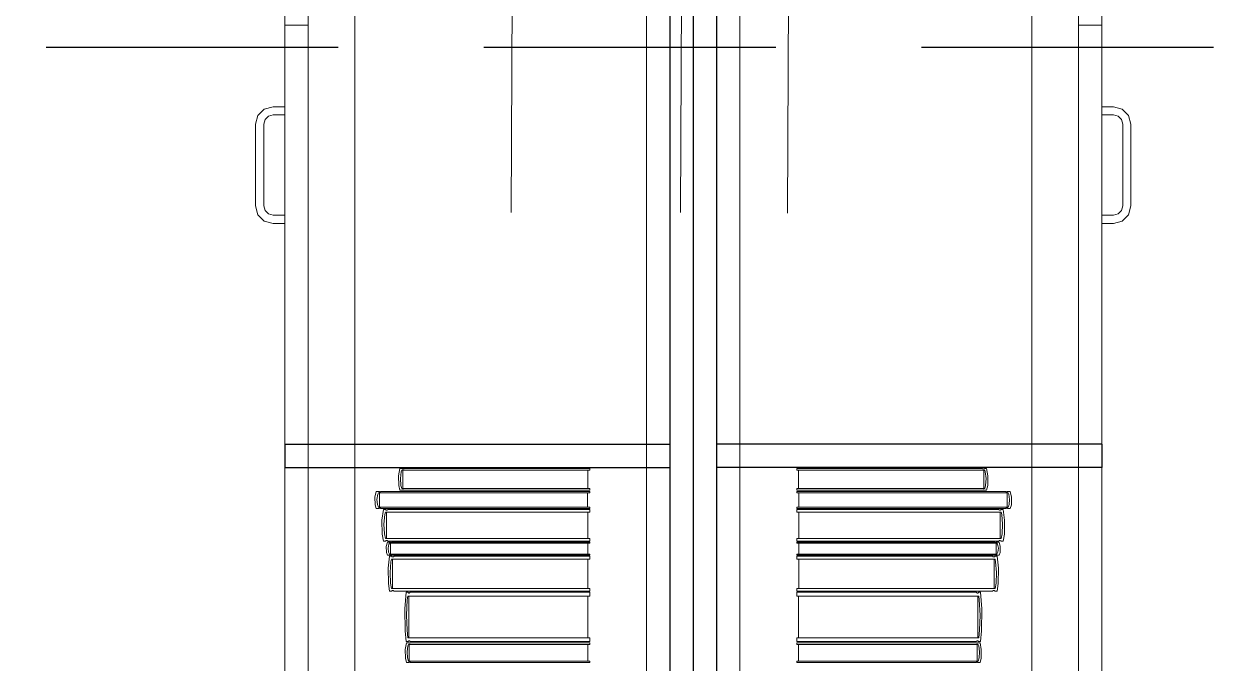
# Model space of a CAD drawing. Header units: inches. Extents: x -19 to 5698, y -728 to 92.
# Drawn here: x 210.934 to 211.956, y 38.798 to 39.345 of the extents above; entities that cross this region are included whole.
import ezdxf

# ---------------------------------------------------------------- set-up
doc = ezdxf.new("R2010")
doc.units = ezdxf.units.IN
doc.header["$MEASUREMENT"] = 0
doc.set_wipeout_variables(frame=1)
for name, pattern in [('HIDDEN', [0.375, 0.25, -0.125]), ('RAYITAS', [0.375, 0.25, -0.125]), ('Wipeout_Contour', [1, 0, -1])]:
    doc.linetypes.add(name, pattern=pattern)
for name, color, linetype, lineweight in [('00 conduct tomacorr', 120, 'HIDDEN', 30), ('T-TECHO-E', 150, 'Continuous', 20), ('TOMACORRIENTE', 22, 'RAYITAS', 9)]:
    doc.layers.add(name, color=color, linetype=linetype, lineweight=lineweight)
doc.layers.add('Interior - Mobiliario', color=7, linetype='Continuous')

# ---------------------------------------------------------------- blocks, each defined once
blk = doc.blocks.new('a')
at = {"layer": 'TOMACORRIENTE', "ltscale": 0.05}
h = blk.add_hatch(color=4, dxfattribs=at)
edge = h.paths.add_edge_path()
edge.add_arc((0, 0.0752), 0.02106, 0, 360)
at = {"layer": 'TOMACORRIENTE', "color": 4}
for p, q in [((-0.14553, 0.09625), (-0.0515, 0.09625)), ((-0.09851, 0.09625), (-0.09851, -0.09657)), ((0, 0.09625), (0, -0.09625)), ((0.06232, -0.09625), (0.06232, 0.09625))]:
    blk.add_line(p, q, dxfattribs=at)
blk.add_circle((0, 0.0752), 0.02106, dxfattribs=at)
blk = doc.blocks.new('CABLE 3FACE')
at = {"layer": 'T-TECHO-E', "rotation": 59.94170052614085}
blk.add_blockref('a', (0, 0), dxfattribs=at)

msp = doc.modelspace()

# ---------------------------------------------------------------- linework, layer by layer
at = {"layer": 'Interior - Mobiliario', "color": 175, "linetype": 'Continuous', "lineweight": 13}
for p, q in [((211.1778, 38.2455), (211.1778, 39.7055)), ((211.4878, 39.7055), (211.4878, 38.2455)), ((211.5278, 39.7055), (211.5278, 38.2455)), ((211.8378, 38.2455), (211.8378, 39.7055)), ((211.1578, 39.3445), (211.1778, 39.3445)), ((211.8578, 39.3445), (211.8378, 39.3445)), ((211.1403, 39.2725), (211.1348, 39.267)), ((211.1478, 39.2745), (211.1403, 39.2725)), ((211.1578, 39.2745), (211.1478, 39.2745)), ((211.1578, 39.2675), (211.1578, 39.2745)), ((211.8578, 39.2745), (211.8678, 39.2745)), ((211.8578, 39.2675), (211.8578, 39.2745)), ((211.8678, 39.2745), (211.8753, 39.2725)), ((211.8753, 39.2725), (211.8808, 39.267)), ((211.1348, 39.267), (211.1328, 39.2595)), ((211.1328, 39.2595), (211.1328, 39.1895)), ((211.1398, 39.2595), (211.1409, 39.2635)), ((211.1398, 39.1895), (211.1398, 39.2595)), ((211.1409, 39.2635), (211.1438, 39.2664)), ((211.1438, 39.2664), (211.1478, 39.2675)), ((211.1478, 39.2675), (211.1578, 39.2675)), ((211.8678, 39.2675), (211.8578, 39.2675)), ((211.8718, 39.2664), (211.8678, 39.2675)), ((211.8748, 39.2635), (211.8718, 39.2664)), ((211.8758, 39.2595), (211.8748, 39.2635)), ((211.8758, 39.1895), (211.8758, 39.2595)), ((211.8808, 39.267), (211.8828, 39.2595)), ((211.8828, 39.2595), (211.8828, 39.1895)), ((211.1328, 39.1895), (211.1348, 39.182)), ((211.1409, 39.1855), (211.1398, 39.1895)), ((211.8748, 39.1855), (211.8758, 39.1895)), ((211.8828, 39.1895), (211.8808, 39.182)), ((211.1348, 39.182), (211.1403, 39.1765)), ((211.1438, 39.1826), (211.1409, 39.1855)), ((211.1478, 39.1815), (211.1438, 39.1826)), ((211.1578, 39.1815), (211.1478, 39.1815)), ((211.1578, 39.1745), (211.1578, 39.1815)), ((211.8578, 39.1815), (211.8678, 39.1815)), ((211.8578, 39.1745), (211.8578, 39.1815)), ((211.8678, 39.1815), (211.8718, 39.1826)), ((211.8718, 39.1826), (211.8748, 39.1855)), ((211.8808, 39.182), (211.8753, 39.1765)), ((211.1403, 39.1765), (211.1478, 39.1745)), ((211.1478, 39.1745), (211.1578, 39.1745)), ((211.8678, 39.1745), (211.8578, 39.1745)), ((211.8753, 39.1765), (211.8678, 39.1745)), ((211.2556, 38.9499), (211.2554, 38.9583)), ((211.257, 38.9559), (211.2574, 38.9501)), ((211.7587, 38.9559), (211.7583, 38.9501)), ((211.7601, 38.9499), (211.7603, 38.9583)), ((211.235, 38.94), (211.2362, 38.9449)), ((211.2362, 38.9449), (211.2382, 38.9449)), ((211.2375, 38.9426), (211.2368, 38.9381)), ((211.2381, 38.9437), (211.2375, 38.9426)), ((211.4192, 38.9437), (211.2381, 38.9437)), ((211.2382, 38.9449), (211.2384, 38.9448)), ((211.2384, 38.9448), (211.2386, 38.9447)), ((211.2386, 38.9447), (211.2389, 38.9446)), ((211.2389, 38.9446), (211.2391, 38.9446)), ((211.239, 38.9315), (211.239, 38.9437)), ((211.2391, 38.9446), (211.2394, 38.9446)), ((211.2394, 38.9446), (211.2397, 38.9446)), ((211.2397, 38.9446), (211.2399, 38.9447)), ((211.2399, 38.9447), (211.2402, 38.9448)), ((211.2402, 38.9448), (211.2403, 38.9449)), ((211.2403, 38.9449), (211.4192, 38.9449)), ((211.2565, 38.9459), (211.2556, 38.9499)), ((211.2583, 38.9459), (211.2565, 38.9459)), ((211.2574, 38.9501), (211.2581, 38.9473)), ((211.2581, 38.9473), (211.4192, 38.9473)), ((211.2584, 38.9459), (211.2583, 38.9459)), ((211.2586, 38.946), (211.2584, 38.9459)), ((211.2588, 38.9461), (211.2586, 38.946)), ((211.259, 38.9462), (211.2588, 38.9461)), ((211.2593, 38.9462), (211.259, 38.9462)), ((211.2595, 38.9461), (211.2593, 38.9462)), ((211.2597, 38.9461), (211.2595, 38.9461)), ((211.2599, 38.946), (211.2597, 38.9461)), ((211.2601, 38.9459), (211.2599, 38.946)), ((211.4192, 38.9459), (211.2601, 38.9459)), ((211.4173, 38.9437), (211.4173, 38.9315)), ((211.4192, 38.9473), (211.4192, 38.9459)), ((211.4192, 38.9449), (211.4192, 38.9437)), ((211.7575, 38.9473), (211.5965, 38.9473)), ((211.5965, 38.9473), (211.5965, 38.9459)), ((211.5965, 38.9459), (211.7556, 38.9459)), ((211.7754, 38.9449), (211.5965, 38.9449)), ((211.5965, 38.9449), (211.5965, 38.9437)), ((211.5965, 38.9437), (211.7776, 38.9437)), ((211.5983, 38.9437), (211.5983, 38.9315)), ((211.7556, 38.9459), (211.7557, 38.946)), ((211.7557, 38.946), (211.7559, 38.9461)), ((211.7559, 38.9461), (211.7562, 38.9461)), ((211.7562, 38.9461), (211.7564, 38.9462)), ((211.7564, 38.9462), (211.7566, 38.9462)), ((211.7566, 38.9462), (211.7569, 38.9461)), ((211.7569, 38.9461), (211.7571, 38.946)), ((211.7571, 38.946), (211.7573, 38.9459)), ((211.7573, 38.9459), (211.7574, 38.9459)), ((211.7574, 38.9459), (211.7592, 38.9459)), ((211.7583, 38.9501), (211.7575, 38.9473)), ((211.7592, 38.9459), (211.7601, 38.9499)), ((211.7755, 38.9448), (211.7754, 38.9449)), ((211.7757, 38.9447), (211.7755, 38.9448)), ((211.776, 38.9446), (211.7757, 38.9447)), ((211.7762, 38.9446), (211.776, 38.9446)), ((211.7765, 38.9446), (211.7762, 38.9446)), ((211.7768, 38.9446), (211.7765, 38.9446)), ((211.7767, 38.9315), (211.7767, 38.9437)), ((211.777, 38.9447), (211.7768, 38.9446)), ((211.7773, 38.9448), (211.777, 38.9447)), ((211.7774, 38.9449), (211.7773, 38.9448)), ((211.7794, 38.9449), (211.7774, 38.9449)), ((211.7776, 38.9437), (211.7781, 38.9426)), ((211.7781, 38.9426), (211.7789, 38.9381)), ((211.7806, 38.94), (211.7794, 38.9449)), ((211.2352, 38.9335), (211.235, 38.94)), ((211.2362, 38.9303), (211.2352, 38.9335)), ((211.2368, 38.9381), (211.2372, 38.9337)), ((211.2372, 38.9337), (211.2381, 38.9315)), ((211.7784, 38.9337), (211.7776, 38.9315)), ((211.7789, 38.9381), (211.7784, 38.9337)), ((211.7794, 38.9303), (211.7804, 38.9335)), ((211.7804, 38.9335), (211.7806, 38.94)), ((211.2382, 38.9303), (211.2362, 38.9303)), ((211.2381, 38.9315), (211.4192, 38.9315)), ((211.2383, 38.9304), (211.2382, 38.9303)), ((211.2386, 38.9305), (211.2383, 38.9304)), ((211.2388, 38.9305), (211.2386, 38.9305)), ((211.2391, 38.9306), (211.2388, 38.9305)), ((211.2393, 38.9306), (211.2391, 38.9306)), ((211.2396, 38.9305), (211.2393, 38.9306)), ((211.2399, 38.9305), (211.2396, 38.9305)), ((211.2401, 38.9304), (211.2399, 38.9305)), ((211.2403, 38.9303), (211.2401, 38.9304)), ((211.4192, 38.9303), (211.2403, 38.9303)), ((211.2411, 38.9204), (211.2423, 38.9293)), ((211.2423, 38.9293), (211.2442, 38.9293)), ((211.2435, 38.9251), (211.2428, 38.9169)), ((211.244, 38.9272), (211.2435, 38.9251)), ((211.4192, 38.9272), (211.244, 38.9272)), ((211.2442, 38.9293), (211.2443, 38.9292)), ((211.2443, 38.9292), (211.2445, 38.929)), ((211.2445, 38.929), (211.2448, 38.9289)), ((211.2448, 38.9289), (211.2451, 38.9289)), ((211.2449, 38.9046), (211.2449, 38.9272)), ((211.2449, 38.9272), (211.4174, 38.9272)), ((211.2451, 38.9289), (211.2453, 38.9289)), ((211.2453, 38.9289), (211.2456, 38.929)), ((211.2456, 38.929), (211.2458, 38.9291)), ((211.2458, 38.9291), (211.246, 38.9292)), ((211.246, 38.9292), (211.2461, 38.9293)), ((211.2461, 38.9293), (211.4192, 38.9293)), ((211.4174, 38.9272), (211.4174, 38.9046)), ((211.4192, 38.9315), (211.4192, 38.9303)), ((211.4192, 38.9293), (211.4192, 38.9272)), ((211.7776, 38.9315), (211.5965, 38.9315)), ((211.5965, 38.9315), (211.5965, 38.9303)), ((211.5965, 38.9303), (211.7754, 38.9303)), ((211.7695, 38.9293), (211.5965, 38.9293)), ((211.5965, 38.9293), (211.5965, 38.9272)), ((211.5965, 38.9272), (211.7716, 38.9272)), ((211.7708, 38.9272), (211.5983, 38.9272)), ((211.5983, 38.9272), (211.5983, 38.9046)), ((211.7696, 38.9292), (211.7695, 38.9293)), ((211.7698, 38.9291), (211.7696, 38.9292)), ((211.7701, 38.929), (211.7698, 38.9291)), ((211.7703, 38.9289), (211.7701, 38.929)), ((211.7706, 38.9289), (211.7703, 38.9289)), ((211.7709, 38.9289), (211.7706, 38.9289)), ((211.7708, 38.9046), (211.7708, 38.9272)), ((211.7711, 38.929), (211.7709, 38.9289)), ((211.7713, 38.9292), (211.7711, 38.929)), ((211.7715, 38.9293), (211.7713, 38.9292)), ((211.7734, 38.9293), (211.7715, 38.9293)), ((211.7716, 38.9272), (211.7722, 38.9251)), ((211.7722, 38.9251), (211.7729, 38.9169)), ((211.7746, 38.9204), (211.7734, 38.9293)), ((211.7754, 38.9303), (211.7756, 38.9304)), ((211.7756, 38.9304), (211.7758, 38.9305)), ((211.7758, 38.9305), (211.776, 38.9305)), ((211.776, 38.9305), (211.7763, 38.9306)), ((211.7763, 38.9306), (211.7766, 38.9306)), ((211.7766, 38.9306), (211.7768, 38.9305)), ((211.7768, 38.9305), (211.7771, 38.9305)), ((211.7771, 38.9305), (211.7773, 38.9304)), ((211.7773, 38.9304), (211.7774, 38.9303)), ((211.7774, 38.9303), (211.7794, 38.9303)), ((211.2413, 38.9083), (211.2411, 38.9204)), ((211.2428, 38.9169), (211.2432, 38.9086)), ((211.7729, 38.9169), (211.7724, 38.9086)), ((211.7744, 38.9083), (211.7746, 38.9204)), ((211.2423, 38.9024), (211.2413, 38.9083)), ((211.2442, 38.9024), (211.2423, 38.9024)), ((211.2432, 38.9086), (211.244, 38.9046)), ((211.244, 38.9046), (211.4192, 38.9046)), ((211.2443, 38.9025), (211.2442, 38.9024)), ((211.2445, 38.9027), (211.2443, 38.9025)), ((211.2447, 38.9028), (211.2445, 38.9027)), ((211.245, 38.9028), (211.2447, 38.9028)), ((211.2447, 38.8977), (211.2459, 38.9014)), ((211.4174, 38.9046), (211.2449, 38.9046)), ((211.2453, 38.9029), (211.245, 38.9028)), ((211.2455, 38.9028), (211.2453, 38.9029)), ((211.2458, 38.9027), (211.2455, 38.9028)), ((211.246, 38.9025), (211.2458, 38.9027)), ((211.2459, 38.9014), (211.2478, 38.9014)), ((211.2461, 38.9024), (211.246, 38.9025)), ((211.4192, 38.9024), (211.2461, 38.9024)), ((211.2478, 38.9014), (211.2479, 38.9013)), ((211.2496, 38.9014), (211.2497, 38.9014)), ((211.2497, 38.9014), (211.4192, 38.9014)), ((211.4192, 38.9046), (211.4192, 38.9024)), ((211.4192, 38.9014), (211.4192, 38.9005)), ((211.7716, 38.9046), (211.5965, 38.9046)), ((211.5965, 38.9046), (211.5965, 38.9024)), ((211.5965, 38.9024), (211.7695, 38.9024)), ((211.766, 38.9014), (211.5965, 38.9014)), ((211.5965, 38.9014), (211.5965, 38.9005)), ((211.5983, 38.9046), (211.7708, 38.9046)), ((211.7661, 38.9014), (211.766, 38.9014)), ((211.7679, 38.9014), (211.7677, 38.9013)), ((211.7698, 38.9014), (211.7679, 38.9014)), ((211.7695, 38.9024), (211.7697, 38.9025)), ((211.7697, 38.9025), (211.7699, 38.9027)), ((211.7709, 38.8977), (211.7698, 38.9014)), ((211.7699, 38.9027), (211.7701, 38.9028)), ((211.7701, 38.9028), (211.7704, 38.9029)), ((211.7704, 38.9029), (211.7707, 38.9028)), ((211.7707, 38.9028), (211.7709, 38.9028)), ((211.7709, 38.9028), (211.7712, 38.9027)), ((211.7712, 38.9027), (211.7714, 38.9025)), ((211.7714, 38.9025), (211.7715, 38.9024)), ((211.7715, 38.9024), (211.7734, 38.9024)), ((211.7724, 38.9086), (211.7716, 38.9046)), ((211.7734, 38.9024), (211.7744, 38.9083)), ((211.245, 38.8927), (211.2447, 38.8977)), ((211.2459, 38.8903), (211.245, 38.8927)), ((211.2471, 38.8997), (211.2464, 38.8963)), ((211.2464, 38.8963), (211.2468, 38.8928)), ((211.2468, 38.8928), (211.2476, 38.8912)), ((211.2476, 38.9005), (211.2471, 38.8997)), ((211.4192, 38.9005), (211.2476, 38.9005)), ((211.2479, 38.9013), (211.2482, 38.9013)), ((211.2482, 38.9013), (211.2484, 38.9012)), ((211.2484, 38.9012), (211.2486, 38.9012)), ((211.2485, 38.8912), (211.2485, 38.9005)), ((211.2486, 38.9012), (211.2489, 38.9012)), ((211.2489, 38.9012), (211.2492, 38.9012)), ((211.2492, 38.9012), (211.2494, 38.9013)), ((211.2494, 38.9013), (211.2496, 38.9014)), ((211.4174, 38.9005), (211.4174, 38.8912)), ((211.5965, 38.9005), (211.768, 38.9005)), ((211.5982, 38.9005), (211.5982, 38.8912)), ((211.7663, 38.9013), (211.7661, 38.9014)), ((211.7665, 38.9012), (211.7663, 38.9013)), ((211.7668, 38.9012), (211.7665, 38.9012)), ((211.767, 38.9012), (211.7668, 38.9012)), ((211.7673, 38.9012), (211.767, 38.9012)), ((211.7672, 38.8912), (211.7672, 38.9005)), ((211.7675, 38.9013), (211.7673, 38.9012)), ((211.7677, 38.9013), (211.7675, 38.9013)), ((211.768, 38.9005), (211.7685, 38.8997)), ((211.7688, 38.8928), (211.768, 38.8912)), ((211.7685, 38.8997), (211.7693, 38.8963)), ((211.7693, 38.8963), (211.7688, 38.8928)), ((211.7698, 38.8903), (211.7707, 38.8927)), ((211.7707, 38.8927), (211.7709, 38.8977)), ((211.2478, 38.8903), (211.2459, 38.8903)), ((211.2464, 38.8793), (211.2476, 38.8893)), ((211.2476, 38.8912), (211.4192, 38.8912)), ((211.2476, 38.8893), (211.2494, 38.8893)), ((211.2479, 38.8903), (211.2478, 38.8903)), ((211.2481, 38.8904), (211.2479, 38.8903)), ((211.2483, 38.8904), (211.2481, 38.8904)), ((211.2488, 38.8846), (211.2481, 38.8755)), ((211.2486, 38.8905), (211.2483, 38.8904)), ((211.2488, 38.8905), (211.2486, 38.8905)), ((211.2491, 38.8905), (211.2488, 38.8905)), ((211.2493, 38.8869), (211.2488, 38.8846)), ((211.2493, 38.8904), (211.2491, 38.8905)), ((211.2496, 38.8903), (211.2493, 38.8904)), ((211.4192, 38.8869), (211.2493, 38.8869)), ((211.2494, 38.8893), (211.2496, 38.8891)), ((211.2497, 38.8903), (211.2496, 38.8903)), ((211.2496, 38.8891), (211.2498, 38.889)), ((211.4192, 38.8903), (211.2497, 38.8903)), ((211.2498, 38.889), (211.25, 38.8888)), ((211.25, 38.8888), (211.2503, 38.8888)), ((211.2501, 38.8618), (211.2501, 38.8869)), ((211.2503, 38.8888), (211.2505, 38.8888)), ((211.2505, 38.8888), (211.2508, 38.8889)), ((211.2508, 38.8889), (211.251, 38.889)), ((211.251, 38.889), (211.2512, 38.8892)), ((211.2512, 38.8892), (211.2513, 38.8893)), ((211.2513, 38.8893), (211.4192, 38.8893)), ((211.4175, 38.8869), (211.4175, 38.8618)), ((211.4192, 38.8912), (211.4192, 38.8903)), ((211.4192, 38.8893), (211.4192, 38.8869)), ((211.768, 38.8912), (211.5965, 38.8912)), ((211.5965, 38.8912), (211.5965, 38.8903)), ((211.5965, 38.8903), (211.766, 38.8903)), ((211.7643, 38.8893), (211.5965, 38.8893)), ((211.5965, 38.8893), (211.5965, 38.8869)), ((211.5965, 38.8869), (211.7664, 38.8869)), ((211.5982, 38.8869), (211.5982, 38.8618)), ((211.7644, 38.8892), (211.7643, 38.8893)), ((211.7646, 38.889), (211.7644, 38.8892)), ((211.7649, 38.8889), (211.7646, 38.889)), ((211.7651, 38.8888), (211.7649, 38.8889)), ((211.7654, 38.8888), (211.7651, 38.8888)), ((211.7656, 38.8888), (211.7654, 38.8888)), ((211.7655, 38.8618), (211.7655, 38.8869)), ((211.7659, 38.889), (211.7656, 38.8888)), ((211.7661, 38.8891), (211.7659, 38.889)), ((211.766, 38.8903), (211.7661, 38.8903)), ((211.7661, 38.8903), (211.7663, 38.8904)), ((211.7662, 38.8893), (211.7661, 38.8891)), ((211.7681, 38.8893), (211.7662, 38.8893)), ((211.7663, 38.8904), (211.7666, 38.8905)), ((211.7664, 38.8869), (211.7669, 38.8846)), ((211.7666, 38.8905), (211.7668, 38.8905)), ((211.7668, 38.8905), (211.7671, 38.8905)), ((211.7669, 38.8846), (211.7676, 38.8755)), ((211.7671, 38.8905), (211.7673, 38.8904)), ((211.7673, 38.8904), (211.7676, 38.8904)), ((211.7676, 38.8904), (211.7678, 38.8903)), ((211.7678, 38.8903), (211.7679, 38.8903)), ((211.7679, 38.8903), (211.7698, 38.8903)), ((211.7692, 38.8793), (211.7681, 38.8893)), ((211.2466, 38.866), (211.2464, 38.8793)), ((211.2481, 38.8755), (211.2485, 38.8663)), ((211.7676, 38.8755), (211.7672, 38.8663)), ((211.769, 38.866), (211.7692, 38.8793)), ((211.2476, 38.8595), (211.2466, 38.866)), ((211.2485, 38.8663), (211.2493, 38.8618)), ((211.2493, 38.8618), (211.4192, 38.8618)), ((211.4192, 38.8618), (211.4192, 38.8595)), ((211.7664, 38.8618), (211.5965, 38.8618)), ((211.5965, 38.8618), (211.5965, 38.8595)), ((211.7672, 38.8663), (211.7664, 38.8618)), ((211.7681, 38.8595), (211.769, 38.866)), ((211.2494, 38.8595), (211.2476, 38.8595)), ((211.2495, 38.8596), (211.2494, 38.8595)), ((211.2498, 38.8598), (211.2495, 38.8596)), ((211.25, 38.8599), (211.2498, 38.8598)), ((211.2502, 38.8599), (211.25, 38.8599)), ((211.2505, 38.86), (211.2502, 38.8599)), ((211.2507, 38.8599), (211.2505, 38.86)), ((211.251, 38.8598), (211.2507, 38.8599)), ((211.2512, 38.8596), (211.251, 38.8598)), ((211.2513, 38.8595), (211.2512, 38.8596)), ((211.4192, 38.8595), (211.2513, 38.8595)), ((211.2607, 38.8444), (211.2617, 38.8585)), ((211.2617, 38.8585), (211.2634, 38.8585)), ((211.2628, 38.8519), (211.2622, 38.8389)), ((211.2633, 38.8551), (211.2628, 38.8519)), ((211.4192, 38.8551), (211.2633, 38.8551)), ((211.2634, 38.8585), (211.2636, 38.8582)), ((211.2636, 38.8582), (211.2638, 38.858)), ((211.2638, 38.858), (211.264, 38.8578)), ((211.264, 38.8578), (211.2642, 38.8577)), ((211.2641, 38.8196), (211.2641, 38.8551)), ((211.2642, 38.8577), (211.2645, 38.8578)), ((211.2645, 38.8578), (211.2647, 38.8579)), ((211.2647, 38.8579), (211.2649, 38.858)), ((211.2649, 38.858), (211.2651, 38.8583)), ((211.2651, 38.8583), (211.2652, 38.8585)), ((211.2652, 38.8585), (211.4192, 38.8585)), ((211.4176, 38.8551), (211.4176, 38.8196)), ((211.4192, 38.8585), (211.4192, 38.8551)), ((211.5965, 38.8595), (211.7643, 38.8595)), ((211.7505, 38.8585), (211.5965, 38.8585)), ((211.5965, 38.8585), (211.5965, 38.8551)), ((211.5965, 38.8551), (211.7524, 38.8551)), ((211.5981, 38.8551), (211.5981, 38.8196)), ((211.7506, 38.8583), (211.7505, 38.8585)), ((211.7508, 38.858), (211.7506, 38.8583)), ((211.751, 38.8579), (211.7508, 38.858)), ((211.7512, 38.8578), (211.751, 38.8579)), ((211.7514, 38.8577), (211.7512, 38.8578)), ((211.7517, 38.8578), (211.7514, 38.8577)), ((211.7516, 38.8196), (211.7516, 38.8551)), ((211.7519, 38.858), (211.7517, 38.8578)), ((211.7521, 38.8582), (211.7519, 38.858)), ((211.7522, 38.8585), (211.7521, 38.8582)), ((211.7539, 38.8585), (211.7522, 38.8585)), ((211.7524, 38.8551), (211.7528, 38.8519)), ((211.7528, 38.8519), (211.7535, 38.8389)), ((211.755, 38.8444), (211.7539, 38.8585)), ((211.7643, 38.8595), (211.7645, 38.8596)), ((211.7645, 38.8596), (211.7647, 38.8598)), ((211.7647, 38.8598), (211.7649, 38.8599)), ((211.7649, 38.8599), (211.7652, 38.86)), ((211.7652, 38.86), (211.7654, 38.8599)), ((211.7654, 38.8599), (211.7657, 38.8599)), ((211.7657, 38.8599), (211.7659, 38.8598)), ((211.7659, 38.8598), (211.7661, 38.8596)), ((211.7661, 38.8596), (211.7662, 38.8595)), ((211.7662, 38.8595), (211.7681, 38.8595)), ((211.2609, 38.8255), (211.2607, 38.8444)), ((211.7548, 38.8255), (211.755, 38.8444)), ((211.2622, 38.8389), (211.2626, 38.826)), ((211.7535, 38.8389), (211.7531, 38.826)), ((211.2617, 38.8163), (211.2609, 38.8255)), ((211.2626, 38.826), (211.2633, 38.8196)), ((211.7531, 38.826), (211.7524, 38.8196)), ((211.7539, 38.8163), (211.7548, 38.8255)), ((211.2611, 38.8096), (211.2621, 38.8153)), ((211.2613, 38.802), (211.2611, 38.8096)), ((211.2634, 38.8163), (211.2617, 38.8163)), ((211.2621, 38.8153), (211.2638, 38.8153)), ((211.2632, 38.8126), (211.2626, 38.8074)), ((211.2637, 38.8139), (211.2632, 38.8126)), ((211.2633, 38.8196), (211.4192, 38.8196)), ((211.2635, 38.8164), (211.2634, 38.8163)), ((211.2637, 38.8167), (211.2635, 38.8164)), ((211.2639, 38.8169), (211.2637, 38.8167)), ((211.4192, 38.8139), (211.2637, 38.8139)), ((211.2638, 38.8153), (211.264, 38.8152)), ((211.2642, 38.817), (211.2639, 38.8169)), ((211.264, 38.8152), (211.2642, 38.8151)), ((211.2644, 38.817), (211.2642, 38.817)), ((211.2642, 38.8151), (211.2644, 38.815)), ((211.2646, 38.8169), (211.2644, 38.817)), ((211.2644, 38.815), (211.2646, 38.815)), ((211.2645, 38.7996), (211.2645, 38.8139)), ((211.2649, 38.8167), (211.2646, 38.8169)), ((211.2646, 38.815), (211.2648, 38.815)), ((211.2648, 38.815), (211.2651, 38.815)), ((211.2651, 38.8165), (211.2649, 38.8167)), ((211.2652, 38.8163), (211.2651, 38.8165)), ((211.2651, 38.815), (211.2653, 38.8151)), ((211.4192, 38.8163), (211.2652, 38.8163)), ((211.2653, 38.8151), (211.2655, 38.8152)), ((211.2655, 38.8152), (211.2656, 38.8153)), ((211.2656, 38.8153), (211.4192, 38.8153)), ((211.4176, 38.8139), (211.4176, 38.7996)), ((211.4192, 38.8196), (211.4192, 38.8163)), ((211.4192, 38.8153), (211.4192, 38.8139)), ((211.7524, 38.8196), (211.5965, 38.8196)), ((211.5965, 38.8196), (211.5965, 38.8163)), ((211.5965, 38.8163), (211.7505, 38.8163)), ((211.7501, 38.8153), (211.5965, 38.8153)), ((211.5965, 38.8153), (211.5965, 38.8139)), ((211.5965, 38.8139), (211.752, 38.8139)), ((211.5981, 38.8139), (211.5981, 38.7996)), ((211.7502, 38.8152), (211.7501, 38.8153)), ((211.7504, 38.8151), (211.7502, 38.8152)), ((211.7506, 38.815), (211.7504, 38.8151)), ((211.7505, 38.8163), (211.7506, 38.8165)), ((211.7506, 38.8165), (211.7508, 38.8167)), ((211.7508, 38.815), (211.7506, 38.815)), ((211.7508, 38.8167), (211.751, 38.8169)), ((211.7511, 38.815), (211.7508, 38.815)), ((211.751, 38.8169), (211.7513, 38.817)), ((211.7513, 38.815), (211.7511, 38.815)), ((211.7512, 38.7996), (211.7512, 38.8139)), ((211.7513, 38.817), (211.7515, 38.817)), ((211.7515, 38.8151), (211.7513, 38.815)), ((211.7515, 38.817), (211.7517, 38.8169)), ((211.7517, 38.8152), (211.7515, 38.8151)), ((211.7517, 38.8169), (211.7519, 38.8167)), ((211.7518, 38.8153), (211.7517, 38.8152)), ((211.7535, 38.8153), (211.7518, 38.8153)), ((211.7519, 38.8167), (211.7521, 38.8164)), ((211.752, 38.8139), (211.7524, 38.8126)), ((211.7521, 38.8164), (211.7522, 38.8163)), ((211.7522, 38.8163), (211.7539, 38.8163)), ((211.7524, 38.8126), (211.7531, 38.8074)), ((211.7546, 38.8096), (211.7535, 38.8153)), ((211.7544, 38.802), (211.7546, 38.8096)), ((211.2621, 38.7983), (211.2613, 38.802)), ((211.2626, 38.8074), (211.263, 38.8022)), ((211.263, 38.8022), (211.2637, 38.7996)), ((211.2637, 38.7996), (211.4192, 38.7996)), ((211.4192, 38.7996), (211.4192, 38.7983)), ((211.752, 38.7996), (211.5965, 38.7996)), ((211.5965, 38.7996), (211.5965, 38.7983)), ((211.7527, 38.8022), (211.752, 38.7996)), ((211.7531, 38.8074), (211.7527, 38.8022)), ((211.7535, 38.7983), (211.7544, 38.802)), ((211.2638, 38.7983), (211.2621, 38.7983)), ((211.2639, 38.7983), (211.2638, 38.7983)), ((211.2641, 38.7984), (211.2639, 38.7983)), ((211.2643, 38.7985), (211.2641, 38.7984)), ((211.2646, 38.7986), (211.2643, 38.7985)), ((211.2648, 38.7986), (211.2646, 38.7986)), ((211.265, 38.7985), (211.2648, 38.7986)), ((211.2652, 38.7985), (211.265, 38.7985)), ((211.2654, 38.7984), (211.2652, 38.7985)), ((211.2656, 38.7983), (211.2654, 38.7984)), ((211.4192, 38.7983), (211.2656, 38.7983)), ((211.5965, 38.7983), (211.7501, 38.7983)), ((211.7501, 38.7983), (211.7502, 38.7984)), ((211.7502, 38.7984), (211.7504, 38.7985)), ((211.7504, 38.7985), (211.7506, 38.7985)), ((211.7506, 38.7985), (211.7509, 38.7986)), ((211.7509, 38.7986), (211.7511, 38.7986)), ((211.7511, 38.7986), (211.7513, 38.7985)), ((211.7513, 38.7985), (211.7515, 38.7984)), ((211.7515, 38.7984), (211.7517, 38.7983)), ((211.7517, 38.7983), (211.7518, 38.7983)), ((211.7518, 38.7983), (211.7535, 38.7983))]:
    msp.add_line(p, q, dxfattribs=at)

# ---------------------------------------------------------------- next in the draw order: wipeouts: each hides what was drawn before it
at = {"color": 254, "linetype": 'Wipeout_Contour', "lineweight": 0, "ltscale": 6539.622243}
msp.add_wipeout([(211.1578, 38.9655), (211.4878, 38.9655), (211.4878, 38.9855), (211.1578, 38.9855)], dxfattribs=at).dxf.layer = 'Interior - Mobiliario'
at = {"color": 254, "linetype": 'Wipeout_Contour', "lineweight": 0, "ltscale": 6541.101823}
msp.add_wipeout([(211.8578, 38.9655), (211.8578, 38.9855), (211.5278, 38.9855), (211.5278, 38.9655)], dxfattribs=at).dxf.layer = 'Interior - Mobiliario'

# ---------------------------------------------------------------- next in the draw order: linework, layer by layer
at = {"layer": 'Interior - Mobiliario', "color": 175, "linetype": 'Continuous', "lineweight": 13}
for p, q in [((211.1578, 39.7255), (211.1578, 38.2255)), ((211.8578, 39.7255), (211.8578, 38.2255)), ((211.1578, 38.2455), (211.1578, 39.7055)), ((211.1578, 38.2455), (211.1578, 39.7055)), ((211.1778, 38.2455), (211.1778, 39.7055)), ((211.1778, 38.2455), (211.1778, 39.7055)), ((211.8378, 38.2455), (211.8378, 39.7055)), ((211.8378, 38.2455), (211.8378, 39.7055)), ((211.8578, 38.2455), (211.8578, 39.7055)), ((211.8578, 38.2455), (211.8578, 39.7055)), ((211.1778, 38.2655), (211.1778, 39.6855)), ((211.2178, 39.6855), (211.2178, 38.2655)), ((211.4678, 38.2655), (211.4678, 39.6855)), ((211.5478, 38.2655), (211.5478, 39.6855)), ((211.7978, 39.6855), (211.7978, 38.2655)), ((211.8378, 38.2655), (211.8378, 39.6855)), ((211.1578, 38.9855), (211.1578, 39.3445)), ((211.1778, 38.9855), (211.1778, 39.3445)), ((211.8378, 38.9855), (211.8378, 39.3445)), ((211.8578, 38.9855), (211.8578, 39.3445)), ((211.1578, 38.9655), (211.1578, 38.9855)), ((211.1578, 38.9855), (211.4878, 38.9855)), ((211.1578, 38.9655), (211.1578, 38.9855)), ((211.1578, 38.9855), (211.1778, 38.9855)), ((211.4878, 38.9855), (211.4878, 38.9655)), ((211.5278, 38.9855), (211.5278, 38.9655)), ((211.8578, 38.9855), (211.5278, 38.9855)), ((211.8578, 38.9855), (211.8378, 38.9855)), ((211.8578, 38.9655), (211.8578, 38.9855)), ((211.8578, 38.9655), (211.8578, 38.9855)), ((211.4878, 38.9655), (211.1578, 38.9655)), ((211.1578, 38.9655), (211.1578, 38.6065)), ((211.1578, 38.9655), (211.1778, 38.9655)), ((211.1778, 38.9655), (211.1778, 38.6065)), ((211.2554, 38.9583), (211.2565, 38.9645)), ((211.2565, 38.9645), (211.2583, 38.9645)), ((211.2581, 38.963), (211.2576, 38.9616)), ((211.4192, 38.963), (211.2581, 38.963)), ((211.2583, 38.9645), (211.2584, 38.9644)), ((211.2584, 38.9644), (211.2586, 38.9643)), ((211.2586, 38.9643), (211.2588, 38.9642)), ((211.2588, 38.9642), (211.2591, 38.9642)), ((211.2589, 38.9473), (211.2589, 38.963)), ((211.2591, 38.9642), (211.2593, 38.9642)), ((211.2593, 38.9642), (211.2595, 38.9642)), ((211.2595, 38.9642), (211.2598, 38.9643)), ((211.2598, 38.9643), (211.26, 38.9644)), ((211.26, 38.9644), (211.2601, 38.9645)), ((211.2601, 38.9645), (211.4192, 38.9645)), ((211.4175, 38.963), (211.4175, 38.9473)), ((211.4192, 38.9645), (211.4192, 38.963)), ((211.5278, 38.9655), (211.8578, 38.9655)), ((211.7556, 38.9645), (211.5965, 38.9645)), ((211.5965, 38.9645), (211.5965, 38.963)), ((211.5965, 38.963), (211.7575, 38.963)), ((211.5981, 38.963), (211.5981, 38.9473)), ((211.7557, 38.9644), (211.7556, 38.9645)), ((211.7559, 38.9643), (211.7557, 38.9644)), ((211.7561, 38.9642), (211.7559, 38.9643)), ((211.7564, 38.9642), (211.7561, 38.9642)), ((211.7566, 38.9642), (211.7564, 38.9642)), ((211.7568, 38.9642), (211.7566, 38.9642)), ((211.7567, 38.9473), (211.7567, 38.963)), ((211.7571, 38.9643), (211.7568, 38.9642)), ((211.7573, 38.9644), (211.7571, 38.9643)), ((211.7574, 38.9645), (211.7573, 38.9644)), ((211.7592, 38.9645), (211.7574, 38.9645)), ((211.7575, 38.963), (211.758, 38.9616)), ((211.7603, 38.9583), (211.7592, 38.9645)), ((211.8378, 38.9655), (211.8378, 38.6065)), ((211.8578, 38.9655), (211.8378, 38.9655)), ((211.8578, 38.9655), (211.8578, 38.6065)), ((211.2576, 38.9616), (211.257, 38.9559)), ((211.758, 38.9616), (211.7587, 38.9559))]:
    msp.add_line(p, q, dxfattribs=at)
at = {"layer": 'Interior - Mobiliario', "color": 175, "linetype": 'Continuous', "lineweight": 30}
for p, q in [((211.1578, 38.9855), (211.4878, 38.9855)), ((211.1578, 38.9855), (211.1578, 38.9655)), ((211.4878, 38.9855), (211.4878, 38.9655)), ((211.8578, 38.9855), (211.5278, 38.9855)), ((211.5278, 38.9855), (211.5278, 38.9655)), ((211.8578, 38.9855), (211.8578, 38.9655)), ((211.1578, 38.9655), (211.4878, 38.9655)), ((211.8578, 38.9655), (211.5278, 38.9655))]:
    msp.add_line(p, q, dxfattribs=at)

# ---------------------------------------------------------------- next in the draw order: wipeouts: each hides what was drawn before it
at = {"color": 254, "linetype": 'Wipeout_Contour', "lineweight": 0, "ltscale": 6540.322679}
msp.add_wipeout([(211.4878, 38.2455), (211.5078, 38.2455), (211.5078, 39.7055), (211.4878, 39.7055)], dxfattribs=at).dxf.layer = 'Interior - Mobiliario'

# ---------------------------------------------------------------- next in the draw order: linework, layer by layer
at = {"layer": 'Interior - Mobiliario', "color": 175, "linetype": 'Continuous', "lineweight": 13}
for p, q in [((211.5078, 38.2255), (211.5078, 39.7255)), ((211.4878, 38.2455), (211.4878, 39.7055)), ((211.4878, 39.7055), (211.4878, 38.2455)), ((211.4878, 39.7055), (211.4878, 38.2455)), ((211.4878, 39.7055), (211.4878, 38.2455)), ((211.5078, 39.7055), (211.5078, 38.2455)), ((211.5078, 39.7055), (211.5078, 38.2455)), ((211.5078, 39.6855), (211.5078, 38.2655)), ((211.1578, 38.9855), (211.4878, 38.9855)), ((211.4878, 38.9855), (211.4878, 38.9655)), ((211.4878, 38.9655), (211.1578, 38.9655))]:
    msp.add_line(p, q, dxfattribs=at)
at = {"layer": 'Interior - Mobiliario', "color": 175, "linetype": 'Continuous', "lineweight": 30}
for p, q in [((211.4878, 39.7055), (211.4878, 38.2455)), ((211.5078, 39.7055), (211.5078, 38.2455))]:
    msp.add_line(p, q, dxfattribs=at)

# ---------------------------------------------------------------- next in the draw order: wipeouts: each hides what was drawn before it
at = {"color": 254, "linetype": 'Wipeout_Contour', "lineweight": 0, "ltscale": 6540.402657}
msp.add_wipeout([(211.5278, 38.2455), (211.5278, 39.7055), (211.5078, 39.7055), (211.5078, 38.2455)], dxfattribs=at).dxf.layer = 'Interior - Mobiliario'

# ---------------------------------------------------------------- next in the draw order: linework, layer by layer
at = {"layer": '00 conduct tomacorr'}
msp.add_line((209.8285, 39.3255, 0.0002), (213.1665, 39.3255, 0.0002), dxfattribs=at)
at = {"layer": 'Interior - Mobiliario', "color": 175, "linetype": 'Continuous', "lineweight": 13}
for p, q in [((211.5078, 38.2255), (211.5078, 39.7255)), ((211.5078, 39.7055), (211.5078, 38.2455)), ((211.5078, 39.7055), (211.5078, 38.2455)), ((211.5278, 38.2455), (211.5278, 39.7055)), ((211.5278, 39.7055), (211.5278, 38.2455)), ((211.5278, 39.7055), (211.5278, 38.2455)), ((211.5278, 39.7055), (211.5278, 38.2455)), ((211.5078, 39.6855), (211.5078, 38.2655)), ((211.5278, 38.9855), (211.5278, 38.9655)), ((211.8578, 38.9855), (211.5278, 38.9855)), ((211.5278, 38.9655), (211.8578, 38.9655))]:
    msp.add_line(p, q, dxfattribs=at)
at = {"layer": 'Interior - Mobiliario', "color": 175, "linetype": 'Continuous', "lineweight": 30}
for p, q in [((211.5078, 39.7055), (211.5078, 38.2455)), ((211.5278, 39.7055), (211.5278, 38.2455))]:
    msp.add_line(p, q, dxfattribs=at)

# ---------------------------------------------------------------- next in the draw order: block references
at = {"layer": '00 conduct tomacorr', "xscale": 1.47256122672843, "yscale": 1.47256122672843, "zscale": 1.47256122672843, "rotation": 299.7894777823319}
msp.add_blockref('CABLE 3FACE', (211.4975, 39.3255, 0), dxfattribs=at)

doc.saveas('drawing.dxf')
